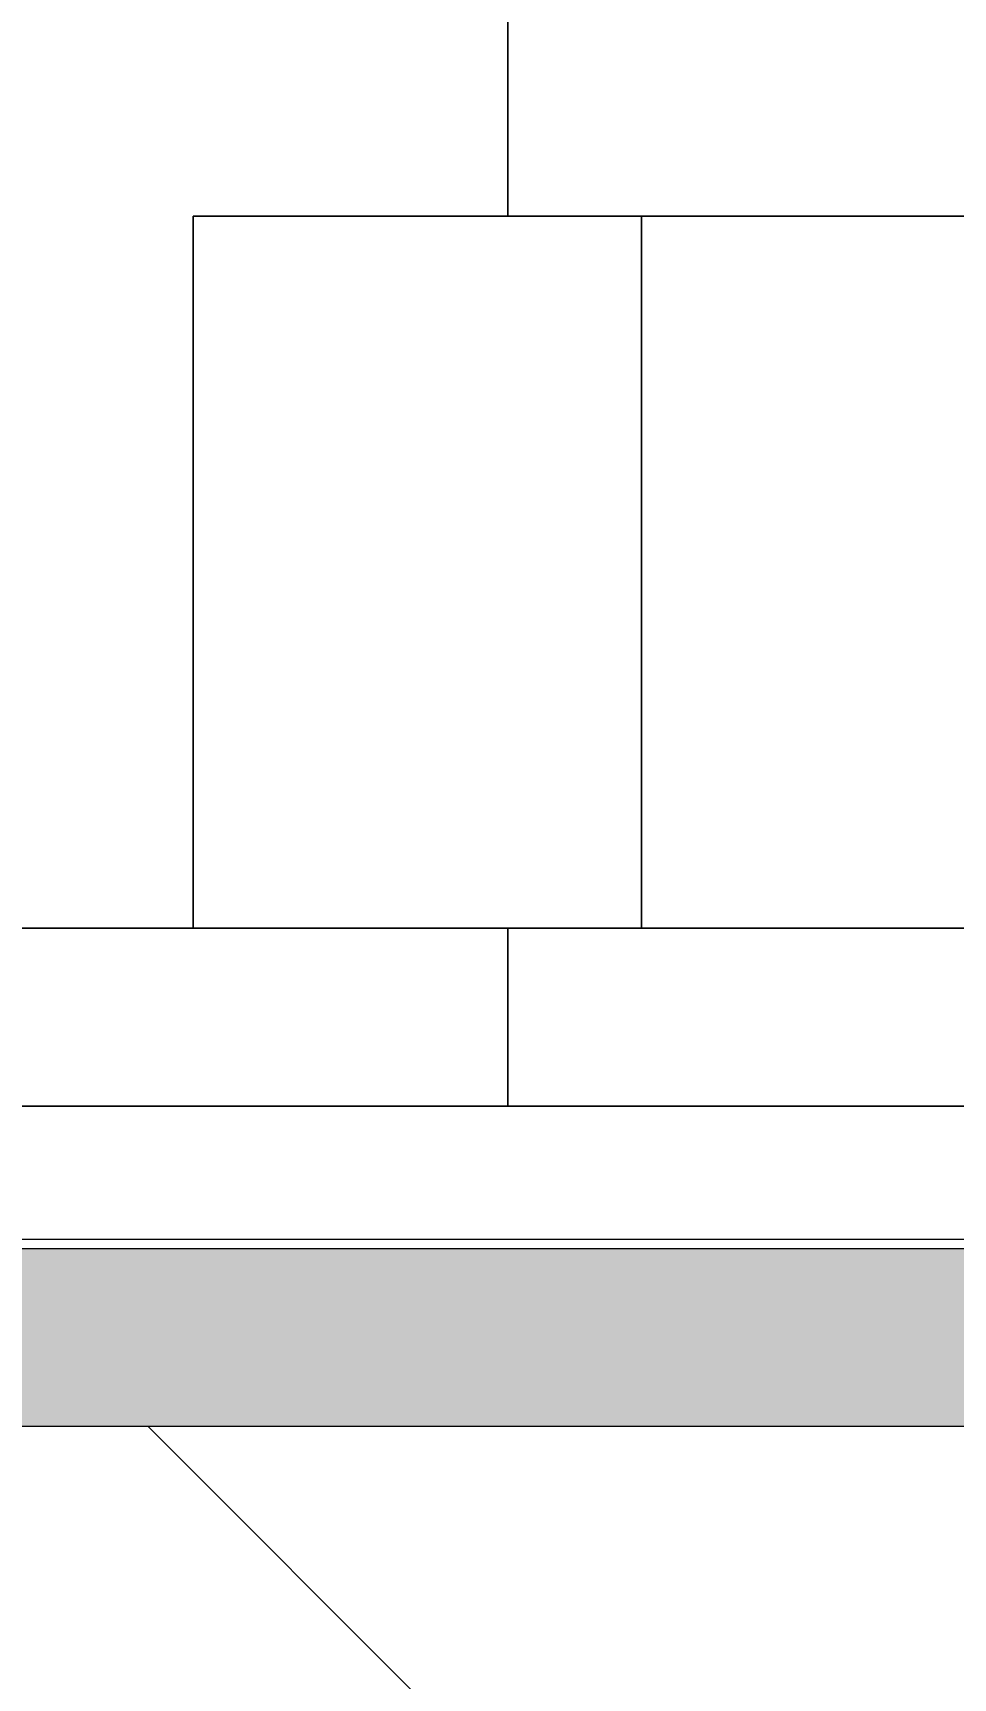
# Model space of a CAD drawing. Header units: millimetres. Extents: x -3724 to 231642, y -8553 to 29017.
# Drawn here: x 10189.1 to 10292.5, y 7871.7 to 8056.6 of the extents above; entities that cross this region are included whole.
import ezdxf

# ---------------------------------------------------------------- set-up
doc = ezdxf.new("R2010")
doc.units = ezdxf.units.MM
for name, color, linetype, lineweight in [('A-ANNO-DIMS', 7, 'Continuous', 9), ('A-ANNO-DIMS-100', 7, 'Continuous', 9), ('I-WALL', 7, 'Continuous', 9)]:
    doc.layers.add(name, color=color, linetype=linetype, lineweight=lineweight)
for name, color, linetype, lineweight, true_color in [('A-WALL-1', 9, 'Continuous', 9, 0x808080), ('A-WALL-FNSH-1', 9, 'Continuous', 9, 0x808080), ('I-FURN-1', 9, 'Continuous', 9, 0x808080)]:
    doc.layers.add(name, color=color, linetype=linetype, lineweight=lineweight, true_color=true_color)
doc.styles.add('ISOCPEUR', font='isocpeur.ttf', dxfattribs={"width": 0.9, "height": 250})
doc.styles.add('ISOCPEUR_1', font='isocpeur.ttf', dxfattribs={"width": 0.9, "height": 200})
doc.dimstyles.new('ISO-2_0_0_9К_Средний_округл2', dxfattribs={"dimscale": 304.8, "dimtxt": 199.196235, "dimasz": 0.492126, "dimexe": 0.393701, "dimexo": 0, "dimgap": 0, "dimtad": 1, "dimdec": 0, "dimrnd": 10, "dimzin": 0, "dimdsep": 46, "dimtxsty": 'ISOCPEUR_1', "dimblk1": 'OBLIQUE', "dimblk2": 'OBLIQUE', "dimsah": 1, "dimcen": 0.09, "dimdle": 0.393701, "dimazin": 0, "dimtfac": 1, "dimtdec": 4, "dimtix": 1, "dimtmove": 0, "dimatfit": 3, "dimfxl": 1, "dimtvp": 1, "dimtolj": 1, "dimtzin": 0, "dimarcsym": 2})
doc.dimstyles.new('ISO-2_5_0_9К_БОЛЬШОЙ', dxfattribs={"dimscale": 304.8, "dimtxt": 248.995294, "dimasz": 0.492126, "dimexe": 0.393701, "dimexo": 0.984252, "dimgap": 0, "dimtad": 1, "dimdec": 0, "dimrnd": 10, "dimzin": 0, "dimdsep": 46, "dimtxsty": 'ISOCPEUR', "dimblk1": 'OBLIQUE', "dimblk2": 'OBLIQUE', "dimsah": 1, "dimcen": 0.09, "dimdle": 0.393701, "dimazin": 0, "dimtfac": 1, "dimtdec": 4, "dimtix": 1, "dimtmove": 0, "dimatfit": 3, "dimfxl": 1, "dimtvp": 1, "dimtolj": 1, "dimtzin": 0, "dimarcsym": 2})

# ---------------------------------------------------------------- blocks, each defined once
blk = doc.blocks.new('Бизиборд лего - бизиборд 1_21б-32328682-План расстановки мебели и оборудования 1 этажа в осях 1-12')
at = {"layer": 'I-FURN-1'}
for p, q in [((315, 100), (-35.37, 100)), ((-35.37, 100), (-35.37, 20)), ((-35.37, 20), (-35.37, 100)), ((-35.37, 100), (315, 100)), ((315, 100), (15, 100)), ((15, 100), (15, 20)), ((15, 20), (15, 100)), ((15, 100), (315, 100)), ((0, 20), (-500, 20)), ((-85, 20), (-50, 20)), ((-50, 20), (-48.67, 20)), ((-49.66, 20), (-50, 20)), ((-50, 20), (-48.67, 20)), ((-48.67, 20), (-50, 20)), ((-50, 20), (-48.67, 20)), ((-48.67, 20), (-50, 20)), ((-50, 20), (-48.67, 20)), ((-48.67, 20), (-50, 20)), ((-50, 20), (-48.67, 20)), ((-48.67, 20), (-50, 20)), ((-50, 20), (-48.67, 20)), ((-49.66, 20), (-50, 20)), ((-50, 20), (-48.67, 20)), ((-48.67, 20), (-50, 20)), ((-50, 20), (-48.67, 20)), ((-49.66, 20), (-50, 20)), ((-50, 20), (-48.67, 20)), ((-48.67, 20), (-50, 20)), ((-50, 20), (-48.67, 20)), ((-48.67, 20), (-50, 20)), ((-50, 20), (-48.67, 20)), ((-48.67, 20), (-50, 20)), ((-50, 20), (-48.67, 20)), ((-48.67, 20), (-50, 20)), ((-50, 20), (-48.67, 20)), ((-48.67, 20), (-50, 20)), ((-50, 20), (-48.67, 20)), ((-48.67, 20), (-50, 20)), ((-50, 20), (-48.67, 20)), ((-48.67, 20), (-50, 20)), ((-50, 20), (-48.67, 20)), ((-48.67, 20), (-50, 20)), ((-50, 20), (-48.67, 20)), ((-48.67, 20), (-50, 20)), ((-50, 20), (-48.67, 20)), ((-48.67, 20), (-50, 20)), ((-50, 20), (-48.67, 20)), ((-48.67, 20), (-50, 20)), ((-50, 20), (-48.67, 20)), ((-48.67, 20), (-50, 20)), ((-50, 20), (-48.67, 20)), ((-48.67, 20), (-50, 20)), ((-50, 20), (-48.67, 20)), ((-48.67, 20), (-50, 20)), ((-50, 20), (-48.67, 20)), ((-48.67, 20), (-50, 20)), ((-50, 20), (-48.67, 20)), ((-48.67, 20), (-50, 20)), ((-50, 20), (-48.67, 20)), ((-48.67, 20), (-50, 20)), ((-50, 20), (-48.67, 20)), ((-48.67, 20), (-50, 20)), ((-50, 20), (-30, 20)), ((-30, 20), (-50, 20)), ((-48.67, 20), (-49.66, 20)), ((-48.67, 20), (-49.66, 20)), ((-48.67, 20), (-49.66, 20)), ((-48.67, 20), (-48.66, 20)), ((-48.66, 20), (-48.67, 20)), ((-48.67, 20), (-48.66, 20)), ((-48.66, 20), (-48.67, 20)), ((-48.67, 20), (-48.66, 20)), ((-48.66, 20), (-48.67, 20)), ((-48.67, 20), (-48.66, 20)), ((-48.66, 20), (-48.67, 20)), ((-48.67, 20), (-48.66, 20)), ((-48.66, 20), (-48.67, 20)), ((-48.67, 20), (-48.66, 20)), ((-48.66, 20), (-48.67, 20)), ((-48.67, 20), (-48.66, 20)), ((-48.66, 20), (-48.67, 20)), ((-48.67, 20), (-48.66, 20)), ((-48.66, 20), (-48.67, 20)), ((-48.67, 20), (-48.66, 20)), ((-48.66, 20), (-48.67, 20)), ((-48.67, 20), (-48.66, 20)), ((-48.66, 20), (-48.67, 20)), ((-48.67, 20), (-48.66, 20)), ((-48.66, 20), (-48.67, 20)), ((-48.67, 20), (-48.66, 20)), ((-48.66, 20), (-48.67, 20)), ((-48.67, 20), (-48.66, 20)), ((-48.66, 20), (-48.67, 20)), ((-48.67, 20), (-48.66, 20)), ((-48.66, 20), (-48.67, 20)), ((-48.67, 20), (-48.66, 20)), ((-48.66, 20), (-48.67, 20)), ((-48.67, 20), (-48.66, 20)), ((-48.66, 20), (-48.67, 20)), ((-48.67, 20), (-48.66, 20)), ((-48.66, 20), (-48.67, 20)), ((-48.67, 20), (-48.66, 20)), ((-48.66, 20), (-48.67, 20)), ((-48.67, 20), (-48.66, 20)), ((-48.66, 20), (-48.67, 20)), ((-48.67, 20), (-48.66, 20)), ((-48.66, 20), (-48.67, 20)), ((-48.67, 20), (-48.66, 20)), ((-48.66, 20), (-48.67, 20)), ((-48.67, 20), (-48.66, 20)), ((-48.66, 20), (-48.67, 20)), ((-48.67, 20), (-48.66, 20)), ((-48.66, 20), (-48.67, 20)), ((-48.67, 20), (-48.66, 20)), ((-48.66, 20), (-48.67, 20)), ((-48.67, 20), (-48.66, 20)), ((-48.66, 20), (-48.67, 20)), ((-48.67, 20), (-48.66, 20)), ((-48.66, 20), (-48.67, 20)), ((-48.66, 20), (-40, 20)), ((-48.66, 20), (-47.07, 20)), ((-45, 20), (-48.66, 20)), ((-48.66, 20), (-35.35, 20)), ((-35.35, 20), (-48.66, 20)), ((-48.66, 20), (-35.35, 20)), ((-35.35, 20), (-48.66, 20)), ((-48.66, 20), (-35.35, 20)), ((-42.59, 20), (-48.66, 20)), ((-48.66, 20), (-45, 20)), ((-47.07, 20), (-48.66, 20)), ((-48.66, 20), (-35.35, 20)), ((-37.41, 20), (-48.66, 20)), ((-48.66, 20), (-35.35, 20)), ((-35.35, 20), (-48.66, 20)), ((-48.66, 20), (-47.07, 20)), ((-47.07, 20), (-48.66, 20)), ((-48.66, 20), (-35.35, 20)), ((-35.35, 20), (-48.66, 20)), ((-48.66, 20), (-35.35, 20)), ((-35.35, 20), (-48.66, 20)), ((-48.66, 20), (-35.35, 20)), ((-35.35, 20), (-48.66, 20)), ((-48.66, 20), (-35.35, 20)), ((-35.35, 20), (-48.66, 20)), ((-48.66, 20), (-35.35, 20)), ((-35.35, 20), (-48.66, 20)), ((-48.66, 20), (-47.07, 20)), ((-35.35, 20), (-48.66, 20)), ((-48.66, 20), (-35.35, 20)), ((-47.07, 20), (-48.66, 20)), ((-48.66, 20), (-35.35, 20)), ((-35.35, 20), (-48.66, 20)), ((-48.66, 20), (-35.35, 20)), ((-35.35, 20), (-48.66, 20)), ((-48.66, 20), (-45, 20)), ((-35.35, 20), (-48.66, 20)), ((-48.66, 20), (-35.35, 20)), ((-35.35, 20), (-48.66, 20)), ((-48.66, 20), (-35.35, 20)), ((-35.35, 20), (-48.66, 20)), ((-48.66, 20), (-35.35, 20)), ((-35.35, 20), (-48.66, 20)), ((-48.66, 20), (-47.07, 20)), ((-35, 20), (-48.66, 20)), ((-48.66, 20), (-30, 20)), ((-30, 20), (-48.66, 20)), ((-48.66, 20), (-30, 20)), ((-30, 20), (-48.66, 20)), ((-48.66, 20), (-30, 20)), ((-30, 20), (-48.66, 20)), ((-48.66, 20), (-30, 20)), ((-30, 20), (-48.66, 20)), ((-47.07, 20), (-45, 20)), ((-45, 20), (-47.07, 20)), ((-47.07, 20), (-42.59, 20)), ((-35.35, 20), (-47.07, 20)), ((-47.07, 20), (-37.41, 20)), ((-35.35, 20), (-47.07, 20)), ((-47.07, 20), (-45, 20)), ((-45, 20), (-40, 20)), ((-42.59, 20), (-45, 20)), ((-45, 20), (-35.35, 20)), ((-35.35, 20), (-45, 20)), ((-45, 20), (-42.59, 20)), ((-45, 20), (-42.59, 20)), ((-40, 20), (-42.59, 20)), ((-35.35, 20), (-42.59, 20)), ((-42.59, 20), (-37.41, 20)), ((-42.59, 20), (-40, 20)), ((-42.59, 20), (-40, 20)), ((-40, 20), (-37.41, 20)), ((-37.41, 20), (-40, 20)), ((-40, 20), (-37.41, 20)), ((-40, 20), (-37.41, 20)), ((-38.9, 20), (-35.37, 20)), ((-37.41, 20), (-35.35, 20)), ((-35.35, 20), (-37.41, 20)), ((-35.35, 20), (-37.41, 20)), ((-37.41, 20), (-35.35, 20)), ((-37.41, 20), (-35.35, 20)), ((-37.41, 20), (-35.35, 20)), ((-37.41, 20), (-35, 20)), ((-35, 20), (-32.93, 20)), ((-32.93, 20), (-35, 20)), ((-35, 20), (-31.34, 20)), ((-31.34, 20), (-35, 20)), ((-35, 20), (-30, 20)), ((-30, 20), (-35, 20)), ((-35, 20), (-30, 20)), ((-30, 20), (-35, 20)), ((-35, 20), (-30, 20)), ((-30, 20), (-35, 20)), ((-35, 20), (-30, 20)), ((-30, 20), (-35, 20)), ((-35, 20), (-30.34, 20)), ((-30.34, 20), (-35, 20)), ((-35, 20), (-32.93, 20)), ((-31.34, 20), (-35, 20)), ((-35, 20), (-31.34, 20)), ((-30, 20), (-35, 20)), ((-35, 20), (-30, 20)), ((-30, 20), (-35, 20)), ((-35, 20), (-30, 20)), ((-30, 20), (-35, 20)), ((-35, 20), (-30, 20)), ((-30, 20), (-35, 20)), ((-35, 20), (-30, 20)), ((-30, 20), (-35, 20)), ((-35, 20), (-32.93, 20)), ((-32.93, 20), (-35, 20)), ((-35, 20), (-30, 20)), ((-30, 20), (-35, 20)), ((-35, 20), (-30, 20)), ((-30, 20), (-35, 20)), ((-35, 20), (-30, 20)), ((-30, 20), (-35, 20)), ((-35, 20), (-30, 20)), ((-30, 20), (-35, 20)), ((-35, 20), (-30, 20)), ((-30, 20), (-35, 20)), ((-35, 20), (-30, 20)), ((-30, 20), (-35, 20)), ((-35, 20), (-30, 20)), ((-30, 20), (-35, 20)), ((-35, 20), (-32.93, 20)), ((-32.93, 20), (-35, 20)), ((-32.93, 20), (-31.34, 20)), ((-32.93, 20), (-31.34, 20)), ((-31.34, 20), (-32.93, 20)), ((-32.93, 20), (-30, 20)), ((-32.93, 20), (-31.34, 20)), ((-31.34, 20), (-32.93, 20)), ((-32.93, 20), (-31.34, 20)), ((-31.34, 20), (-32.93, 20)), ((-32.93, 20), (-31.34, 20)), ((-31.34, 20), (-32.93, 20)), ((-31.34, 20), (-30, 20)), ((-30.34, 20), (-31.34, 20)), ((-31.34, 20), (-30.34, 20)), ((-30, 20), (-31.34, 20)), ((-30, 20), (-31.34, 20)), ((-31.34, 20), (-30, 20)), ((-31.34, 20), (-30.34, 20)), ((-30.34, 20), (-31.34, 20)), ((-31.34, 20), (-30.34, 20)), ((-30.34, 20), (-31.34, 20)), ((-30, 20), (-30.34, 20)), ((-30.34, 20), (-30, 20)), ((-30.34, 20), (-30, 20)), ((-30, 20), (-30.34, 20)), ((-30.34, 20), (-30, 20)), ((-30, 20), (-30.34, 20)), ((-30.34, 20), (-30, 20)), ((-30, 20), (-30.34, 20)), ((-30, 20), (0, 20)), ((-30, 20), (30, 20)), ((30, 20), (-30, 20)), ((0, 0), (0, 20)), ((0, 20), (0, 0)), ((500, 20), (0, 20)), ((0, 20), (0, 0)), ((0, 0), (0, 20)), ((0, 20), (15, 20)), ((15, 20), (30, 20)), ((30, 20), (15, 20)), ((15, 20), (30, 20)), ((30, 20), (49.66, 20)), ((32.93, 20), (30, 20)), ((30, 20), (32.93, 20)), ((50, 20), (30, 20)), ((30, 20), (30.34, 20)), ((50, 20), (30, 20)), ((30, 20), (50, 20)), ((40, 20), (30, 20)), ((30, 20), (50, 20)), ((50, 20), (30, 20)), ((30, 20), (50, 20)), ((32.93, 20), (30, 20)), ((30, 20), (50, 20)), ((50, 20), (30, 20)), ((30, 20), (50, 20)), ((50, 20), (30, 20)), ((30, 20), (50, 20)), ((50, 20), (30, 20)), ((30, 20), (50, 20)), ((50, 20), (30, 20)), ((30, 20), (50, 20)), ((50, 20), (30, 20)), ((30, 20), (50, 20)), ((50, 20), (30, 20)), ((30, 20), (50, 20)), ((50, 20), (30, 20)), ((30, 20), (50, 20)), ((50, 20), (30, 20)), ((30, 20), (50, 20)), ((50, 20), (30, 20)), ((30, 20), (50, 20)), ((50, 20), (30, 20)), ((30, 20), (30.34, 20)), ((50, 20), (30, 20)), ((30, 20), (48.66, 20)), ((50, 20), (30, 20)), ((30, 20), (50, 20)), ((50, 20), (30, 20)), ((30, 20), (30.34, 20)), ((30.34, 20), (30, 20)), ((30, 20), (50, 20)), ((50, 20), (30, 20)), ((30, 20), (50, 20)), ((50, 20), (30, 20)), ((30, 20), (30.34, 20)), ((50, 20), (30, 20)), ((30, 20), (31.34, 20)), ((48.66, 20), (30, 20)), ((30, 20), (50, 20)), ((50, 20), (30, 20)), ((30, 20), (30.34, 20)), ((50, 20), (30, 20)), ((30, 20), (50, 20)), ((50, 20), (30, 20)), ((30.34, 20), (31.34, 20)), ((30.34, 20), (31.34, 20)), ((30.34, 20), (31.34, 20)), ((31.34, 20), (30.34, 20)), ((30.34, 20), (32.93, 20)), ((30.34, 20), (50, 20)), ((31.34, 20), (34.35, 20)), ((34.35, 20), (31.34, 20)), ((31.34, 20), (34.35, 20)), ((34.35, 20), (31.34, 20)), ((31.34, 20), (34.35, 20)), ((31.34, 20), (40, 20)), ((31.34, 20), (32.93, 20)), ((31.34, 20), (32.93, 20)), ((32.93, 20), (31.34, 20)), ((31.34, 20), (50, 20)), ((37.41, 20), (32.93, 20)), ((32.93, 20), (45, 20)), ((50, 20), (32.93, 20)), ((32.93, 20), (35, 20)), ((32.93, 20), (35, 20)), ((37.41, 20), (32.93, 20)), ((32.93, 20), (35, 20)), ((35, 20), (39.23, 20)), ((39.23, 20), (35, 20)), ((35, 20), (39.23, 20)), ((39.23, 20), (35, 20)), ((35, 20), (39.23, 20)), ((35, 20), (37.41, 20)), ((35, 20), (37.41, 20)), ((35, 20), (37.41, 20)), ((40, 20), (37.41, 20)), ((37.41, 20), (49.66, 20)), ((37.41, 20), (40, 20)), ((40, 20), (37.41, 20)), ((37.41, 20), (40, 20)), ((40, 20), (44.11, 20)), ((44.11, 20), (40, 20)), ((40, 20), (44.11, 20)), ((44.11, 20), (40, 20)), ((40, 20), (44.11, 20)), ((42.59, 20), (40, 20)), ((40, 20), (48.66, 20)), ((50, 20), (40, 20)), ((40, 20), (42.59, 20)), ((42.59, 20), (40, 20)), ((40, 20), (42.59, 20)), ((48.66, 20), (42.59, 20)), ((42.59, 20), (45, 20)), ((50, 20), (42.59, 20)), ((42.59, 20), (50, 20)), ((45, 20), (48.66, 20)), ((48.66, 20), (45, 20)), ((45, 20), (48.66, 20)), ((48.66, 20), (45, 20)), ((45, 20), (48.66, 20)), ((45, 20), (50, 20)), ((45, 20), (47.07, 20)), ((47.07, 20), (48.66, 20)), ((50, 20), (48.66, 20)), ((48.66, 20), (50, 20)), ((48.66, 20), (49.66, 20)), ((48.66, 20), (49.66, 20)), ((50, 20), (48.66, 20)), ((49.66, 20), (50, 20)), ((49.66, 20), (50, 20)), ((49.66, 20), (50, 20)), ((49.66, 20), (50, 20)), ((50, 20), (90, 20)), ((90, 20), (50, 20)), ((50, 20), (90, 20)), ((90, 20), (50, 20)), ((50, 20), (90, 20)), ((-500, 0), (0, 0)), ((-50, 0), (-90, 0)), ((-90, 0), (-50, 0)), ((-50, 0), (-90, 0)), ((-48.67, 0), (-50, 0)), ((-50, 0), (-48.67, 0)), ((-48.67, 0), (-50, 0)), ((-50, 0), (-48.67, 0)), ((-48.67, 0), (-50, 0)), ((-50, 0), (-49.66, 0)), ((-49.66, 0), (-50, 0)), ((-50, 0), (-48.67, 0)), ((-48.67, 0), (-50, 0)), ((-50, 0), (-48.67, 0)), ((-48.67, 0), (-50, 0)), ((-50, 0), (-48.67, 0)), ((-48.67, 0), (-50, 0)), ((-50, 0), (-48.67, 0)), ((-49.66, 0), (-50, 0)), ((-50, 0), (-49.66, 0)), ((-48.67, 0), (-50, 0)), ((-50, 0), (-48.67, 0)), ((-48.67, 0), (-50, 0)), ((-50, 0), (-48.67, 0)), ((-48.67, 0), (-50, 0)), ((-50, 0), (-48.67, 0)), ((-48.67, 0), (-50, 0)), ((-50, 0), (-48.67, 0)), ((-48.67, 0), (-50, 0)), ((-50, 0), (-48.67, 0)), ((-48.67, 0), (-50, 0)), ((-50, 0), (-48.67, 0)), ((-48.67, 0), (-50, 0)), ((-50, 0), (-48.67, 0)), ((-48.67, 0), (-50, 0)), ((-50, 0), (-48.67, 0)), ((-49.66, 0), (-50, 0)), ((-50, 0), (-48.67, 0)), ((-48.67, 0), (-50, 0)), ((-50, 0), (-48.67, 0)), ((-48.67, 0), (-50, 0)), ((-50, 0), (-48.67, 0)), ((-48.67, 0), (-50, 0)), ((-50, 0), (-48.67, 0)), ((-48.67, 0), (-50, 0)), ((-50, 0), (-48.67, 0)), ((-48.67, 0), (-50, 0)), ((-50, 0), (-48.67, 0)), ((-48.67, 0), (-50, 0)), ((-50, 0), (-48.67, 0)), ((-48.67, 0), (-50, 0)), ((-50, 0), (-48.67, 0)), ((-49.66, 0), (-50, 0)), ((-50, 0), (-49.66, 0)), ((-48.67, 0), (-50, 0)), ((-50, 0), (-48.67, 0)), ((-37.41, 0), (-50, 0)), ((-50, 0), (-30, 0)), ((-49.66, 0), (-48.67, 0)), ((-48.67, 0), (-49.66, 0)), ((-48.67, 0), (-49.66, 0)), ((-49.66, 0), (-48.67, 0)), ((-48.67, 0), (-49.66, 0)), ((-48.67, 0), (-49.66, 0)), ((-49.66, 0), (-48.67, 0)), ((-48.66, 0), (-48.67, 0)), ((-48.67, 0), (-48.66, 0)), ((-48.66, 0), (-48.67, 0)), ((-48.67, 0), (-48.66, 0)), ((-48.66, 0), (-48.67, 0)), ((-48.67, 0), (-48.66, 0)), ((-48.66, 0), (-48.67, 0)), ((-48.67, 0), (-48.66, 0)), ((-48.66, 0), (-48.67, 0)), ((-48.67, 0), (-48.66, 0)), ((-48.66, 0), (-48.67, 0)), ((-48.67, 0), (-48.66, 0)), ((-48.66, 0), (-48.67, 0)), ((-48.67, 0), (-48.66, 0)), ((-48.66, 0), (-48.67, 0)), ((-48.67, 0), (-48.66, 0)), ((-48.66, 0), (-48.67, 0)), ((-48.67, 0), (-48.66, 0)), ((-48.66, 0), (-48.67, 0)), ((-48.67, 0), (-48.66, 0)), ((-48.66, 0), (-48.67, 0)), ((-48.67, 0), (-48.66, 0)), ((-48.66, 0), (-48.67, 0)), ((-48.67, 0), (-48.66, 0)), ((-48.66, 0), (-48.67, 0)), ((-48.67, 0), (-48.66, 0)), ((-48.66, 0), (-48.67, 0)), ((-48.67, 0), (-48.66, 0)), ((-48.66, 0), (-48.67, 0)), ((-48.67, 0), (-48.66, 0)), ((-48.66, 0), (-48.67, 0)), ((-48.67, 0), (-48.66, 0)), ((-48.66, 0), (-48.67, 0)), ((-48.67, 0), (-48.66, 0)), ((-48.66, 0), (-48.67, 0)), ((-48.67, 0), (-48.66, 0)), ((-48.66, 0), (-48.67, 0)), ((-48.67, 0), (-48.66, 0)), ((-48.66, 0), (-48.67, 0)), ((-48.67, 0), (-48.66, 0)), ((-48.66, 0), (-48.67, 0)), ((-48.67, 0), (-48.66, 0)), ((-48.66, 0), (-48.67, 0)), ((-48.67, 0), (-48.66, 0)), ((-48.66, 0), (-48.67, 0)), ((-48.67, 0), (-48.66, 0)), ((-48.66, 0), (-48.67, 0)), ((-48.67, 0), (-48.66, 0)), ((-48.66, 0), (-48.67, 0)), ((-48.67, 0), (-48.66, 0)), ((-48.66, 0), (-48.67, 0)), ((-48.67, 0), (-48.66, 0)), ((-40, 0), (-48.66, 0)), ((-48.66, 0), (-40, 0)), ((-40, 0), (-48.66, 0)), ((-30, 0), (-48.66, 0)), ((-48.66, 0), (-30.34, 0)), ((-45, 0), (-48.66, 0)), ((-48.66, 0), (-30, 0)), ((-47.07, 0), (-48.66, 0)), ((-48.66, 0), (-32.93, 0)), ((-32.93, 0), (-48.66, 0)), ((-48.66, 0), (-37.41, 0)), ((-40, 0), (-48.66, 0)), ((-48.66, 0), (-45, 0)), ((-37.41, 0), (-48.66, 0)), ((-48.66, 0), (-30, 0)), ((-30, 0), (-48.66, 0)), ((-48.66, 0), (-30, 0)), ((-47.07, 0), (-48.66, 0)), ((-48.66, 0), (-47.07, 0)), ((-45, 0), (-48.66, 0)), ((-48.66, 0), (-30, 0)), ((-30, 0), (-48.66, 0)), ((-48.66, 0), (-30, 0)), ((-30, 0), (-48.66, 0)), ((-48.66, 0), (-30, 0)), ((-30, 0), (-48.66, 0)), ((-48.66, 0), (-30, 0)), ((-30, 0), (-48.66, 0)), ((-48.66, 0), (-30, 0)), ((-30, 0), (-48.66, 0)), ((-48.66, 0), (-30, 0)), ((-30, 0), (-48.66, 0)), ((-48.66, 0), (-30, 0)), ((-30, 0), (-48.66, 0)), ((-48.66, 0), (-45, 0)), ((-30, 0), (-48.66, 0)), ((-48.66, 0), (-30, 0)), ((-47.07, 0), (-48.66, 0)), ((-48.66, 0), (-45, 0)), ((-30, 0), (-48.66, 0)), ((-48.66, 0), (-30, 0)), ((-30, 0), (-48.66, 0)), ((-48.66, 0), (-37.41, 0)), ((-30, 0), (-48.66, 0)), ((-48.66, 0), (-30, 0)), ((-31.34, 0), (-48.66, 0)), ((-48.66, 0), (-30, 0)), ((-30, 0), (-48.66, 0)), ((-48.66, 0), (-30, 0)), ((-37.41, 0), (-48.66, 0)), ((-48.66, 0), (-37.41, 0)), ((-47.07, 0), (-48.66, 0)), ((-48.66, 0), (-42.59, 0)), ((-30, 0), (-48.66, 0)), ((-48.66, 0), (-30, 0)), ((-40, 0), (-47.07, 0)), ((-45, 0), (-47.07, 0)), ((-47.07, 0), (-30, 0)), ((-40, 0), (-47.07, 0)), ((-30, 0), (-47.07, 0)), ((-31.34, 0), (-45, 0)), ((-45, 0), (-30, 0)), ((-42.59, 0), (-45, 0)), ((-32.93, 0), (-45, 0)), ((-45, 0), (-30, 0)), ((-45, 0), (-32.93, 0)), ((-40, 0), (-42.59, 0)), ((-42.59, 0), (-40, 0)), ((-37.41, 0), (-40, 0)), ((-30, 0), (-40, 0)), ((-37.41, 0), (-40, 0)), ((-30, 0), (-40, 0)), ((-40, 0), (-37.41, 0)), ((-35, 0), (-38.9, 0)), ((-38.9, 0), (-35, 0)), ((-35, 0), (-38.9, 0)), ((-35, 0), (-37.41, 0)), ((-37.41, 0), (-30, 0)), ((-30, 0), (-37.41, 0)), ((-35, 0), (-37.41, 0)), ((-37.41, 0), (-35, 0)), ((-35, 0), (-37.41, 0)), ((-37.41, 0), (-35, 0)), ((-37.41, 0), (-35, 0)), ((-30.34, 0), (-37.41, 0)), ((-32.93, 0), (-35, 0)), ((-30, 0), (-35, 0)), ((-35, 0), (-30, 0)), ((-30.34, 0), (-35, 0)), ((-35, 0), (-32.93, 0)), ((-35, 0), (-32.93, 0)), ((-31.34, 0), (-32.93, 0)), ((-32.93, 0), (-31.34, 0)), ((-31.34, 0), (-32.93, 0)), ((-30, 0), (-32.93, 0)), ((-32.93, 0), (-31.34, 0)), ((-30, 0), (-32.93, 0)), ((-30.34, 0), (-32.93, 0)), ((-32.93, 0), (-30.34, 0)), ((-32.93, 0), (-31.34, 0)), ((-32.93, 0), (-31.34, 0)), ((-30, 0), (-31.34, 0)), ((-31.34, 0), (-30.34, 0)), ((-30, 0), (-31.34, 0)), ((-31.34, 0), (-30.34, 0)), ((-31.34, 0), (-30.34, 0)), ((-30.34, 0), (-30, 0)), ((-30.34, 0), (-30, 0)), ((-30, 0), (-30.34, 0)), ((-30.34, 0), (-30, 0)), ((-30, 0), (-30.34, 0)), ((-30.34, 0), (-30, 0)), ((-30.34, 0), (-30, 0)), ((-30, 0), (-30.34, 0)), ((30, 0), (-30, 0)), ((-30, 0), (30, 0)), ((0, 0), (-30, 0)), ((0, 0), (500, 0)), ((30, 0), (0, 0)), ((50, 0), (30, 0)), ((30, 0), (50, 0)), ((50, 0), (30, 0)), ((30, 0), (50, 0)), ((32.93, 0), (30, 0)), ((30, 0), (50, 0)), ((49.66, 0), (30, 0)), ((30, 0), (50, 0)), ((30.34, 0), (30, 0)), ((30, 0), (30.34, 0)), ((47.07, 0), (30, 0)), ((30, 0), (32.93, 0)), ((50, 0), (30, 0)), ((30, 0), (50, 0)), ((50, 0), (30, 0)), ((30, 0), (35, 0)), ((50, 0), (30, 0)), ((30, 0), (50, 0)), ((50, 0), (30, 0)), ((30, 0), (50, 0)), ((50, 0), (30, 0)), ((30, 0), (50, 0)), ((50, 0), (30, 0)), ((30, 0), (50, 0)), ((50, 0), (30, 0)), ((30, 0), (42.59, 0)), ((50, 0), (30, 0)), ((30, 0), (31.34, 0)), ((50, 0), (30, 0)), ((30, 0), (50, 0)), ((50, 0), (30, 0)), ((30, 0), (50, 0)), ((50, 0), (30, 0)), ((30, 0), (50, 0)), ((50, 0), (30, 0)), ((30, 0), (50, 0)), ((50, 0), (30, 0)), ((30, 0), (50, 0)), ((50, 0), (30, 0)), ((30, 0), (50, 0)), ((50, 0), (30, 0)), ((30, 0), (48.66, 0)), ((50, 0), (30, 0)), ((30, 0), (50, 0)), ((50, 0), (30, 0)), ((30, 0), (50, 0)), ((50, 0), (30, 0)), ((30, 0), (50, 0)), ((50, 0), (30, 0)), ((30, 0), (50, 0)), ((50, 0), (30, 0)), ((30, 0), (50, 0)), ((50, 0), (30, 0)), ((30, 0), (50, 0)), ((31.34, 0), (30.34, 0)), ((30.34, 0), (31.34, 0)), ((34.35, 0), (31.34, 0)), ((31.34, 0), (34.35, 0)), ((34.35, 0), (31.34, 0)), ((32.93, 0), (31.34, 0)), ((31.34, 0), (32.93, 0)), ((31.34, 0), (32.93, 0)), ((50, 0), (32.93, 0)), ((35, 0), (32.93, 0)), ((32.93, 0), (35, 0)), ((32.93, 0), (45, 0)), ((32.93, 0), (50, 0)), ((39.23, 0), (35, 0)), ((35, 0), (39.23, 0)), ((39.23, 0), (35, 0)), ((37.41, 0), (35, 0)), ((35, 0), (37.41, 0)), ((35, 0), (37.41, 0)), ((40, 0), (37.41, 0)), ((37.41, 0), (42.59, 0)), ((37.41, 0), (45, 0)), ((44.11, 0), (40, 0)), ((40, 0), (44.11, 0)), ((44.11, 0), (40, 0)), ((42.59, 0), (40, 0)), ((45, 0), (42.59, 0)), ((42.59, 0), (45, 0)), ((42.59, 0), (50, 0)), ((48.66, 0), (45, 0)), ((45, 0), (48.66, 0)), ((48.66, 0), (45, 0)), ((50, 0), (45, 0)), ((45, 0), (47.07, 0)), ((45, 0), (50, 0)), ((45, 0), (48.66, 0)), ((47.07, 0), (49.66, 0)), ((50, 0), (47.07, 0)), ((48.66, 0), (50, 0)), ((48.66, 0), (50, 0)), ((50, 0), (49.66, 0)), ((49.66, 0), (50, 0)), ((90, 0), (50, 0)), ((50, 0), (90, 0)), ((90, 0), (50, 0))]:
    blk.add_line(p, q, dxfattribs=at)
blk = doc.blocks.new('DIMBLOCK112-План расстановки мебели и оборудования 1 этажа в осях 1-12')
at = {"layer": 'A-ANNO-DIMS-100'}
for p, q in [((7660, 7900), (7660, 8416.23)), ((10242.5, 8036), (10242.5, 8416.23)), ((7540, 8296.23), (10242.5, 8296.23)), ((7660, 8296.23), (7660, 7900)), ((10242.5, 8296.23), (10242.5, 8036))]:
    blk.add_line(p, q, dxfattribs=at)
at = {"layer": 'A-ANNO-DIMS-100', "lineweight": 20}
for p, q in [((7660, 8296.23), (7735, 8371.23)), ((10242.5, 8296.23), (10317.5, 8371.23)), ((7660, 8296.23), (7585, 8221.23)), ((10242.5, 8296.23), (10167.5, 8221.23))]:
    blk.add_line(p, q, dxfattribs=at)
at = {"layer": 'A-ANNO-DIMS-100', "color": 0, "insert": (8778.87, 8557.52), "char_height": 200, "width": 413.7153, "attachment_point": 1, "line_spacing_factor": 1.149209, "style": 'ISOCPEUR_1'}
blk.add_mtext('1/2', dxfattribs=at)
blk = doc.blocks.new('_Oblique')
at = {"color": 0, "linetype": 'ByBlock', "lineweight": -2}
blk.add_line((-0.5, -0.5), (0.5, 0.5), dxfattribs=at)
blk = doc.blocks.new('DIMBLOCK113-План расстановки мебели и оборудования 1 этажа в осях 1-12')
at = {"layer": 'A-ANNO-DIMS-100'}
for p, q in [((10242.5, 8036), (10242.5, 8416.23)), ((12825, 8402.3), (12825, 8176.23)), ((12825, 8296.23), (12825, 8402.3)), ((10242.5, 8296.23), (12945, 8296.23)), ((10242.5, 8296.23), (10242.5, 8036))]:
    blk.add_line(p, q, dxfattribs=at)
at = {"layer": 'A-ANNO-DIMS-100', "lineweight": 20}
for p, q in [((10242.5, 8296.23), (10317.5, 8371.23)), ((12825, 8296.23), (12900, 8371.23)), ((10242.5, 8296.23), (10167.5, 8221.23)), ((12825, 8296.23), (12750, 8221.23))]:
    blk.add_line(p, q, dxfattribs=at)
at = {"layer": 'A-ANNO-DIMS-100', "color": 0, "insert": (11361.37, 8557.52), "char_height": 200, "width": 413.7153, "attachment_point": 1, "line_spacing_factor": 1.149209, "style": 'ISOCPEUR_1'}
blk.add_mtext('1/2', dxfattribs=at)
blk = doc.blocks.new('DIMBLOCK114-План расстановки мебели и оборудования 1 этажа в осях 1-12')
at = {"layer": 'A-ANNO-DIMS-100'}
for p, q in [((7660, 8200), (7660, 9383.39)), ((12825, 8683), (12825, 9383.39)), ((7540, 9263.39), (12945, 9263.39)), ((7660, 9263.39), (7660, 8200)), ((12825, 9263.39), (12825, 8683))]:
    blk.add_line(p, q, dxfattribs=at)
at = {"layer": 'A-ANNO-DIMS-100', "lineweight": 20}
for p, q in [((7660, 9263.39), (7735, 9338.39)), ((12825, 9263.39), (12900, 9338.39)), ((7660, 9263.39), (7585, 9188.39)), ((12825, 9263.39), (12750, 9188.39))]:
    blk.add_line(p, q, dxfattribs=at)
at = {"layer": 'A-ANNO-DIMS-100', "color": 0, "insert": (9948.02, 9590), "char_height": 250, "width": 706.7636, "attachment_point": 1, "line_spacing_factor": 1.149209, "style": 'ISOCPEUR'}
blk.add_mtext('5170', dxfattribs=at)

msp = doc.modelspace()

# ---------------------------------------------------------------- hatches: boundary and pattern name
at = {"layer": 'I-WALL'}
h = msp.add_hatch(dxfattribs=at)
h.set_pattern_fill('FP_103', color=256, style=0, pattern_type=2)
h.set_pattern_definition([(0, (0, 0), (121.92, 30.48), [10.058, -81.382, 10.058, -81.382, -487.68]), (0, (0, 0), (121.92, 30.48), [-182.88, 10.058, -172.822, 10.058, -81.382, -213.36]), (0, (0, 0), (121.92, 30.48), [-457.2, 10.058, -50.902, 10.058, -142.342]), (120, (45.72, 15.24), (-87.356454, 90.34582), [10.058, -81.382, 10.058, -81.382, -487.68]), (120, (45.72, 15.24), (-87.356454, 90.34582), [-182.88, 10.058, -172.822, 10.058, -81.382, -213.36]), (120, (45.72, 15.24), (-87.356454, 90.34582), [-457.2, 10.058, -50.902, 10.058, -142.342]), (240, (60.96, 76.2), (-34.563546, -120.82582), [10.058, -81.382, 10.058, -81.382, -487.68]), (240, (60.96, 76.2), (-34.563546, -120.82582), [-182.88, 10.058, -172.822, 10.058, -81.382, -213.36]), (240, (60.96, 76.2), (-34.563546, -120.82582), [-457.2, 10.058, -50.902, 10.058, -142.342])])
h.paths.add_polyline_path([(12760, 7900), (12760, 7920), (7660, 7920), (7660, 7900), (12376.65, 7900)])
h = msp.add_hatch(dxfattribs=at)
h.set_pattern_fill('FP_16', color=256, style=0, pattern_type=2)
h.set_pattern_definition([(135, (0, 0), (-70.7107, -70.7107), [])])
h.paths.add_polyline_path([(8260, 7700), (12160, 7700), (12160, 7900), (8260, 7900)])

# ---------------------------------------------------------------- linework, layer by layer
at = {"layer": 'A-WALL-1'}
msp.add_line((12160, 7900), (8260, 7900), dxfattribs=at)
at = {"layer": 'A-WALL-FNSH-1'}
for p, q in [((12825, 7921), (7660, 7921)), ((7660, 7920), (12825, 7920))]:
    msp.add_line(p, q, dxfattribs=at)

# ---------------------------------------------------------------- block references
at = {"layer": 'I-FURN-1'}
msp.add_blockref('Бизиборд лего - бизиборд 1_21б-32328682-План расстановки мебели и оборудования 1 этажа в осях 1-12', (10242.5, 7936), dxfattribs=at)

# ---------------------------------------------------------------- dimensions: what is measured, and where the dimension line sits
at = {"layer": 'A-ANNO-DIMS'}
dim = msp.add_linear_dim(base=(12825, 9263.39), p1=(7660, 7900), p2=(12825, 8383), dimstyle='ISO-2_5_0_9К_БОЛЬШОЙ', override={"dimpost": '<>', "dimfxl": 5187.534482}, dxfattribs=at)
dim.commit()
dim.dimension.update_dxf_attribs({"geometry": 'DIMBLOCK114-План расстановки мебели и оборудования 1 этажа в осях 1-12', "text_midpoint": (10242.5, 9388.39)})
for base, p1, p2, override, picture, middle in [((10242.5, 8296.23), (7660, 7900), (10242.5, 8036), {"dimpost": '<>', "dimfxl": 2586.078547}, 'DIMBLOCK112-План расстановки мебели и оборудования 1 этажа в осях 1-12', (8951.25, 8396.23)), ((12825, 8296.23), (10242.5, 8036), (12825, 8402.3), {"dimpost": '<>', "dimfxl": 2608.347815}, 'DIMBLOCK113-План расстановки мебели и оборудования 1 этажа в осях 1-12', (11533.75, 8396.23))]:
    dim = msp.add_linear_dim(base=base, p1=p1, p2=p2, text='1/2', dimstyle='ISO-2_0_0_9К_Средний_округл2', override=override, dxfattribs=at)
    dim.commit()
    dim.dimension.update_dxf_attribs({"geometry": picture, "text_midpoint": middle})

doc.saveas('drawing.dxf')
